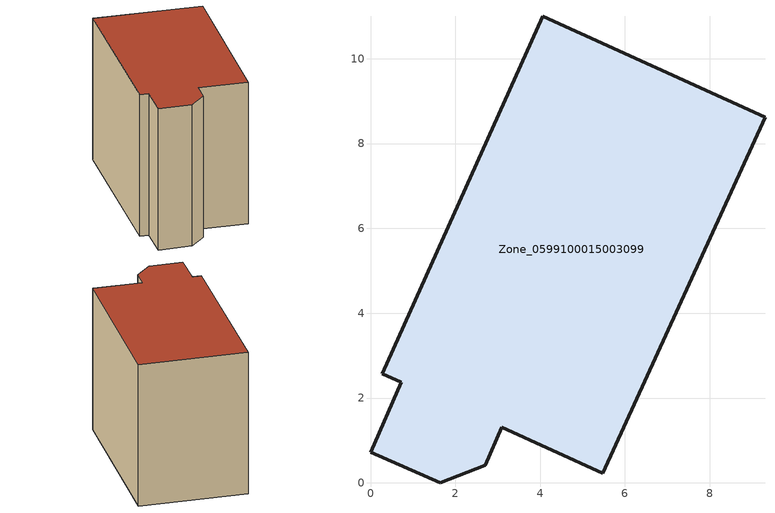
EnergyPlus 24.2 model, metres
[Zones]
Zone_0599100015003099
 floor ground (C_G): 3.1,1.31 2.7,0.41 1.65,0 0,0.72 0.72,2.37 0.28,2.57 4.07,11 9.3,8.62 5.48,0.23 z0.73
 wall outside (C_F): 4.07,11 0.28,2.57 0.72,2.37 0,0.72 1.65,0 2.7,0.41 3.1,1.31 5.48,0.23 9.3,8.62 4.07,11 z0.73:8.71
 roof outside (C_R): 5.48,0.23 9.3,8.62 4.07,11 0.28,2.57 0.72,2.37 0,0.72 1.65,0 2.7,0.41 3.1,1.31 z8.71
[BUILDING]
Pand.0599100015003099: North Axis=0; Terrain=City; Loads Convergence Tolerance Value=0.04; Temperature Convergence Tolerance Value=0.4; Solar Distribution=FullExterior; Maximum Number of Warmup Days=25; Minimum Number of Warmup Days=1
[Site:Location]
Rotterdam.The.Hague.AP_ZH_NLD Design_Conditions: Latitude=51.96; Longitude=4.45; Time Zone=1; Elevation=-4.5
[SITE:GROUNDTEMPERATURE:BUILDINGSURFACE]
18, 18, 18, 18, 18, 18, 18, 18, 18, 18, 18, 18
[MATERIAL] Thermal Absorptance=0.9; Solar Absorptance=0.7; Visible Absorptance=0.7
Name | Roughness | Thickness | Conductivity | Density | Specific Heat
G.TI.1965-1974 | MediumSmooth | 0.15 | 0.882353 | 540 | 1210
F.TI.1965-1974 | Rough | 0.3 | 0.697674 | 1920 | 840
R.TI.1965-1974 | MediumRough | 0.2 | 0.232558 | 1500 | 1000
[CONSTRUCTION]
C_G: G.TI.1965-1974
C_F: F.TI.1965-1974
C_R: R.TI.1965-1974
[ZONE]
Zone_0599100015003099: Type=1; Multiplier=1; Ceiling Height=Autocalculate; Volume=Autocalculate; Floor Area=autocalculate; Part of Total Floor Area=Yes
[ZONEINFILTRATION:DESIGNFLOWRATE]
Infil_Zone_0599100015003099: Zone or ZoneList or Space or SpaceList=Zone_0599100015003099; Schedule=AlwaysOn; Design Flow Rate Calculation Method=Flow/Area; Flow Rate per Floor Area=0.003; Constant Term Coefficient=1; Temperature Term Coefficient=0; Velocity Term Coefficient=0; Velocity Squared Term Coefficient=0
[HVACTEMPLATE:ZONE:IDEALLOADSAIRSYSTEM]
Zone_0599100015003099: Maximum Heating Supply Air Temperature=50; Minimum Cooling Supply Air Temperature=13; Maximum Heating Supply Air Humidity Ratio=0.0156; Minimum Cooling Supply Air Humidity Ratio=0.0077; Heating Limit=NoLimit; Cooling Limit=NoLimit; Dehumidification Control Type=ConstantSensibleHeatRatio; Cooling Sensible Heat Ratio=0.7; Dehumidification Setpoint=60; Humidification Control Type=None; Humidification Setpoint=30; Outdoor Air Method=None; Outdoor Air Flow Rate per Person=0.00944; Outdoor Air Flow Rate per Zone Floor Area=0; Outdoor Air Flow Rate per Zone=0; Demand Controlled Ventilation Type=None; Outdoor Air Economizer Type=NoEconomizer; Heat Recovery Type=None; Sensible Heat Recovery Effectiveness=0.7; Latent Heat Recovery Effectiveness=0.65
[ZONECONTROL:THERMOSTAT]
ThermostatControl_Zone_0599100015003099: Zone or ZoneList=Zone_0599100015003099; Control Type Schedule=DualSetpointControlType; Control 1=Thermostat_Zone_0599100015003099; Temperature Difference Between Cutout And Setpoint=0
[THERMOSTATSETPOINT:DUALSETPOINT]
Thermostat_Zone_0599100015003099: Heating Setpoint Temperature Schedule=HeatingSetpoint_Zone_0599100015003099; Cooling Setpoint Temperature Schedule=CoolingSetpoint_Zone_0599100015003099
[SCHEDULE:COMPACT]
HeatingSetpoint_Zone_0599100015003099: Through: 12/31, For: AllDays, Until: 24:00, 21
CoolingSetpoint_Zone_0599100015003099: Through: 12/31, For: AllDays, Until: 24:00, 24
DualSetpointControlType: Through: 12/31, For: AllDays, Until: 24:00, 4
AlwaysOn: Through: 12/31, For: AllDays, Until: 24:00, 1
